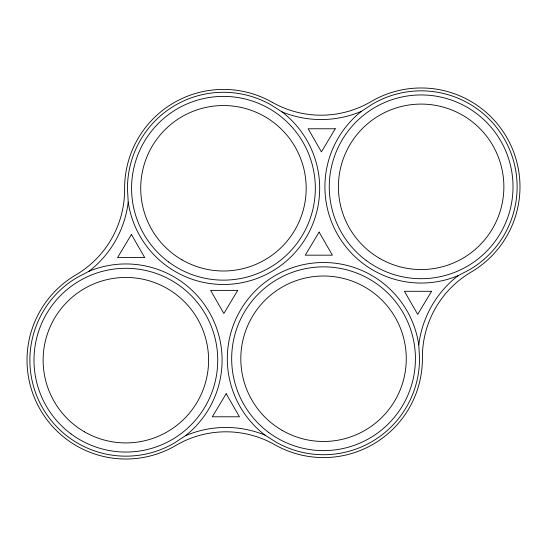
<?xml version="1.0" encoding="UTF-8"?>
<svg xmlns="http://www.w3.org/2000/svg" width="547" height="547" viewBox="0 0 547 547"><rect width="100%" height="100%" fill="white"/><g stroke="black" fill="none" stroke-linecap="round" stroke-linejoin="round"><path stroke-width="0.82" d="M361.54 111.267L372.541 104.053A95.985 95.985 0 0 1 503.91 138.227A95.985 95.985 0 0 1 469.736 269.589L458.071 275.681A103.198 103.198 0 0 0 418.776 344.904L419.522 358.039A95.985 95.985 0 0 1 276.16 442.208L265.056 435.152A103.198 103.198 0 0 0 185.46 435.733L174.459 442.947A95.985 95.985 0 0 1 43.09 408.773A95.985 95.985 0 0 1 77.264 277.411L88.929 271.319A103.198 103.198 0 0 0 128.224 202.096L127.478 188.961A95.985 95.985 0 0 1 270.84 104.792L281.944 111.848A103.198 103.198 0 0 0 361.54 111.267A96.231 96.231 0 0 0 458.071 275.681M281.944 111.848A96.231 96.231 0 0 1 272.174 271.25A96.231 96.231 0 0 1 128.224 202.096M88.929 271.319A96.231 96.231 0 0 1 185.46 435.733M265.056 435.152A96.231 96.231 0 0 1 274.826 275.75A96.231 96.231 0 0 1 418.776 344.904M131.417 234.478L117.564 257.569L144.695 257.569L131.417 234.478M237.726 290.382L223.873 313.472L210.602 290.382L237.726 290.382M335.27 128.771L321.417 151.861L308.146 128.771L335.27 128.771M319.113 232.092L305.26 255.175L332.385 255.175L319.113 232.092M226.184 393.696L212.332 416.787L239.456 416.787L226.184 393.696M431.556 291.298L417.71 314.388L404.431 291.298L431.556 291.298M272.249 102.303A98.843 98.843 0 0 0 371.092 101.585A98.843 98.843 0 0 1 506.378 136.777A98.843 98.843 0 0 1 471.186 272.057A98.843 98.843 0 0 0 422.387 358.018A98.843 98.843 0 0 1 274.751 444.697A98.843 98.843 0 0 0 175.908 445.415A98.843 98.843 0 0 1 40.622 410.223A98.843 98.843 0 0 1 75.814 274.943A98.843 98.843 0 0 0 124.613 188.982A98.843 98.843 0 0 1 272.249 102.303M282.177 430.386A82.734 82.734 0 0 0 406.277 358.736A82.734 82.734 0 0 0 282.177 287.086A82.734 82.734 0 0 0 282.177 430.386M182.089 259.914A82.734 82.734 0 0 0 306.183 188.264A82.734 82.734 0 0 0 182.089 116.614A82.734 82.734 0 0 0 182.089 259.914M379.775 258.471A82.734 82.734 0 0 0 503.869 186.821A82.734 82.734 0 0 0 379.775 115.171A82.734 82.734 0 0 0 379.775 258.471M84.491 431.829A82.734 82.734 0 0 0 208.592 360.179A82.734 82.734 0 0 0 84.491 288.529A82.734 82.734 0 0 0 84.491 431.829M268.68 432.431A91.875 91.875 0 0 0 414.804 369.403A91.875 91.875 0 0 0 287.154 274.375A91.875 91.875 0 0 0 268.68 432.431M70.994 433.874A91.875 91.875 0 0 0 217.118 370.845A91.875 91.875 0 0 0 89.469 275.818A91.875 91.875 0 0 0 70.994 433.874M168.592 261.958A91.875 91.875 0 0 0 314.71 198.93A91.875 91.875 0 0 0 187.067 103.903A91.875 91.875 0 0 0 168.592 261.958M366.278 260.516A91.875 91.875 0 0 0 512.395 197.488A91.875 91.875 0 0 0 384.753 102.46A91.875 91.875 0 0 0 366.278 260.516"/></g></svg>
